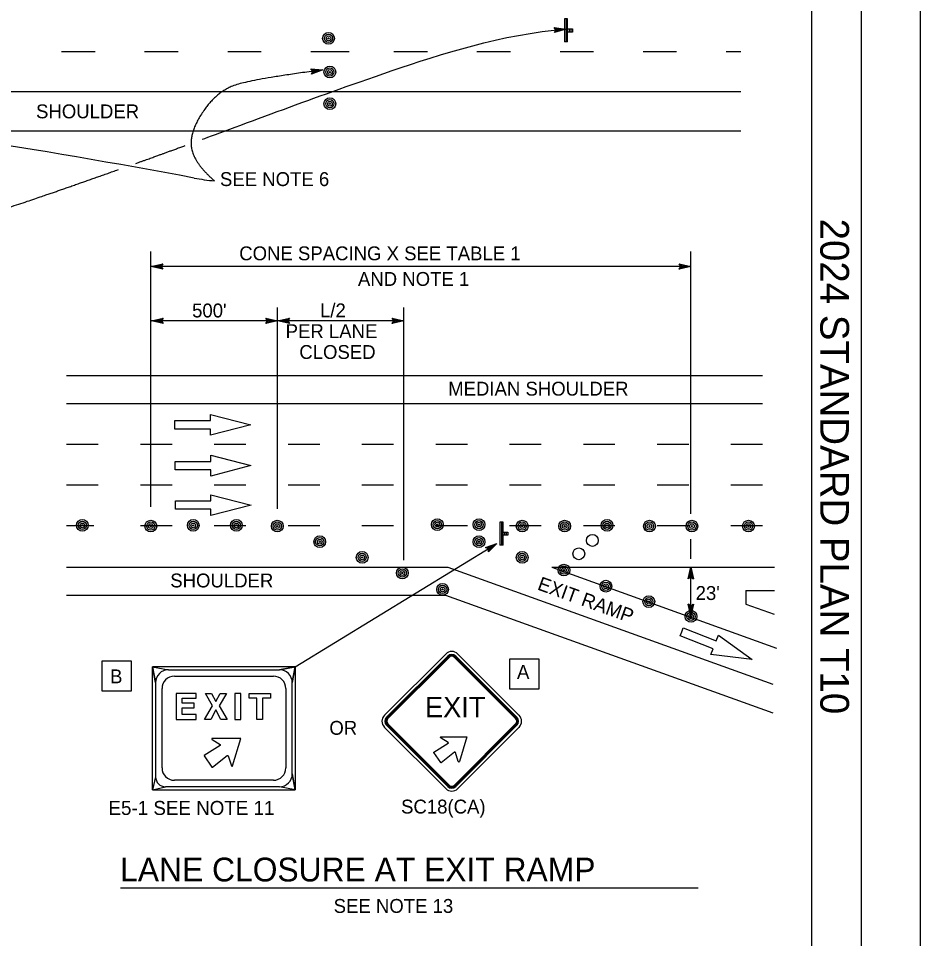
# Model space of a CAD drawing. Extents: x -893 to 867, y -474 to 712.
# Drawn here: x 411.3 to 866.5, y -70.9 to 393.3 of the extents above; entities that cross this region are included whole.
import ezdxf

# ---------------------------------------------------------------- set-up
doc = ezdxf.new("R2010")
doc.units = 0
for name, color, linetype in [('border_PLOTTING-ELEMENTS', 7, 'Continuous'), ('border_rw_22x34_Cut_Lines', 7, 'Continuous'), ('border_SHEET', 7, 'Continuous'), ('border_WITHIN-BORDER-anno', 7, 'Continuous'), ('pp_PRESENTATION', 7, 'Continuous'), ('rd_ES', 7, 'Continuous'), ('rd_ETW', 7, 'Continuous'), ('tcd_PVMT-MARKER', 7, 'Continuous'), ('tcd_RAILING-anno', 7, 'Continuous'), ('tcd_SIGN-ROADSIDE', 7, 'Continuous'), ('temp_FLASHING-BEACON', 7, 'Continuous'), ('temp_TRAFFIC-CONES', 7, 'Continuous')]:
    doc.layers.add(name, color=color, linetype=linetype)

msp = doc.modelspace()

# ---------------------------------------------------------------- linework, layer by layer
at = {"layer": 'border_PLOTTING-ELEMENTS'}
for points in [[(-893.45, -474.04), (866.55, -474.04), (866.55, 711.96), (-893.45, 711.96)], [(-863.45, 668.96), (836.55, 668.96), (836.55, -431.04), (-863.45, -431.04)]]:
    msp.add_lwpolyline(points, close=True, dxfattribs=at)
at = {"layer": 'border_rw_22x34_Cut_Lines'}
msp.add_lwpolyline([(-863.45, 668.96), (836.55, 668.96), (836.55, -431.04), (-863.45, -431.04)], close=True, dxfattribs=at)
at = {"layer": 'border_SHEET'}
msp.add_line((811.55, 643.96), (811.55, -406.04), dxfattribs=at)
at = {"layer": 'pp_PRESENTATION'}
for p, q in [((490.23, 188.23), (490.23, 190.35)), ((490.23, 190.35), (508.17, 190.35)), ((508.17, 190.35), (508.17, 193.45)), ((508.17, 193.45), (528.49, 188.23)), ((490.23, 186.1), (490.23, 188.23)), ((508.16, 186.1), (490.23, 186.1)), ((528.49, 188.23), (508.16, 183.01)), ((508.16, 183.01), (508.16, 186.1)), ((508.32, 169.77), (508.32, 172.87)), ((508.32, 172.87), (528.64, 167.65)), ((490.38, 167.65), (490.38, 169.77)), ((490.38, 169.77), (508.32, 169.77)), ((490.38, 165.52), (490.38, 167.65)), ((528.64, 167.65), (508.32, 162.43)), ((508.32, 165.52), (490.38, 165.52)), ((508.32, 162.43), (508.32, 165.52)), ((490.48, 147.76), (490.48, 149.89)), ((490.48, 149.89), (508.41, 149.89)), ((508.41, 149.89), (508.41, 152.98)), ((508.41, 152.98), (528.73, 147.76)), ((490.48, 145.64), (490.48, 147.76)), ((508.41, 145.64), (490.48, 145.64)), ((528.73, 147.76), (508.41, 142.55)), ((508.41, 142.55), (508.41, 145.64)), ((745.21, 81.87), (745.99, 83.85)), ((745.99, 83.85), (746.77, 85.83)), ((746.77, 85.83), (763.46, 79.27)), ((761.9, 75.32), (745.21, 81.87)), ((763.46, 79.27), (764.59, 82.15)), ((764.59, 82.15), (781.6, 69.86)), ((760.77, 72.44), (761.9, 75.32)), ((781.6, 69.86), (760.77, 72.44))]:
    msp.add_line(p, q, dxfattribs=at)
at = {"layer": 'rd_ES'}
for p, q in [((-123.43, 356.34), (775.87, 356.34)), ((435.61, 199.06), (786.81, 199.06)), ((435.61, 116.52), (627.95, 116.52)), ((627.95, 116.52), (792, 57.45)), ((680.38, 116.52), (793.91, 75.65)), ((680.38, 116.52), (792.77, 116.52))]:
    msp.add_line(p, q, dxfattribs=at)
at = {"layer": 'rd_ETW'}
for p, q in [((-124.44, 336.54), (775.87, 336.54)), ((435.61, 213.21), (786.81, 213.21)), ((435.61, 102.37), (626.84, 102.37)), ((626.84, 102.37), (792.03, 42.89)), ((778.33, 104.72), (792.77, 104.72)), ((778.33, 104.72), (778.33, 97.84)), ((778.33, 97.84), (792.73, 92.66))]:
    msp.add_line(p, q, dxfattribs=at)
at = {"layer": 'tcd_PVMT-MARKER'}
for p, q in [((433.06, 376.54), (449.98, 376.54)), ((474.98, 376.54), (491.9, 376.54)), ((516.9, 376.54), (533.82, 376.54)), ((558.82, 376.54), (578.23, 376.54)), ((600.74, 376.54), (617.66, 376.54)), ((642.66, 376.54), (659.58, 376.54)), ((684.58, 376.54), (701.5, 376.54)), ((726.5, 376.54), (743.42, 376.54)), ((768.42, 376.54), (775.87, 376.54)), ((435.61, 178.54), (451.58, 178.54)), ((472.86, 178.54), (488.82, 178.54)), ((510.11, 178.54), (526.07, 178.54)), ((547.36, 178.54), (563.32, 178.54)), ((584.61, 178.54), (600.57, 178.54)), ((621.85, 178.54), (637.82, 178.54)), ((659.1, 178.54), (675.07, 178.54)), ((696.35, 178.54), (712.32, 178.54)), ((733.6, 178.54), (749.56, 178.54)), ((770.85, 178.54), (786.81, 178.54)), ((435.61, 158.02), (451.58, 158.02)), ((472.86, 158.02), (488.82, 158.02)), ((510.11, 158.02), (526.07, 158.02)), ((547.36, 158.02), (563.32, 158.02)), ((584.61, 158.02), (600.57, 158.02)), ((621.85, 158.02), (637.82, 158.02)), ((659.1, 158.02), (675.07, 158.02)), ((696.35, 158.02), (712.32, 158.02)), ((733.6, 158.02), (749.56, 158.02)), ((770.85, 158.02), (786.81, 158.02)), ((435.61, 137.49), (449.4, 137.49)), ((472.86, 137.51), (488.82, 137.51)), ((510.11, 137.51), (526.07, 137.51)), ((547.36, 137.51), (563.32, 137.51)), ((584.61, 137.51), (600.57, 137.51)), ((621.85, 137.51), (637.82, 137.51)), ((659.1, 137.51), (675.07, 137.51)), ((696.35, 137.51), (712.32, 137.51)), ((733.6, 137.51), (749.56, 137.51)), ((770.85, 137.51), (786.81, 137.51))]:
    msp.add_line(p, q, dxfattribs=at)
at = {"layer": 'tcd_RAILING-anno'}
for p, q in [((478.18, 146.94), (478.18, 275.72)), ((750.61, 143.32), (750.61, 275.72)), ((750.61, 268.08), (478.18, 268.08)), ((542.09, 145.94), (542.09, 247.48)), ((605.81, 119.93), (605.81, 247.48)), ((542.09, 240.74), (478.37, 240.74)), ((605.81, 240.74), (542.09, 240.74)), ((750.61, 120.58), (750.61, 130.58)), ((550.99, 66.2), (652.77, 128.41)), ((750.61, 91.88), (750.61, 116.52)), ((462.85, -45.39), (754.22, -45.39))]:
    msp.add_line(p, q, dxfattribs=at)
for points in [[(681.6, 388.76), (687.59, 387.89), (681.8, 386.14), (681.99, 386.51), (686.23, 387.79), (681.84, 388.43), (682.07, 388.1), (684.88, 387.69), (682.17, 386.87), (682.35, 387.24), (683.53, 387.59), (682.31, 387.77), (682.49, 387.51), (681.8, 386.14), (682.49, 387.51)], [(558.81, 367.83), (564.84, 367.31), (559.16, 365.22), (559.32, 365.6), (563.48, 367.12), (559.06, 367.51), (559.32, 367.19), (562.14, 366.95), (559.48, 365.97), (559.64, 366.35), (560.79, 366.77), (559.57, 366.87), (559.77, 366.63), (559.16, 365.22), (559.77, 366.63)], [(484.09, 266.77), (478.18, 268.08), (484.09, 269.39), (483.88, 269.04), (479.55, 268.09), (483.88, 267.11), (483.67, 267.46), (480.9, 268.08), (483.67, 268.7), (483.46, 268.35), (482.26, 268.08), (483.46, 267.81), (483.3, 268.08), (484.09, 269.39), (483.3, 268.08)], [(744.7, 269.4), (750.61, 268.08), (744.7, 266.77), (744.91, 267.12), (749.24, 268.08), (744.91, 269.05), (745.12, 268.7), (747.89, 268.09), (745.12, 267.47), (745.33, 267.82), (746.53, 268.09), (745.33, 268.36), (745.49, 268.08), (744.7, 266.77), (745.49, 268.08)], [(484.27, 239.42), (478.37, 240.74), (484.27, 242.05), (484.06, 241.7), (479.74, 240.74), (484.06, 239.77), (483.86, 240.12), (481.09, 240.74), (483.85, 241.35), (483.64, 241), (482.45, 240.74), (483.65, 240.47), (483.49, 240.74), (484.27, 242.05), (483.49, 240.74)], [(536.18, 242.06), (542.09, 240.74), (536.18, 239.43), (536.39, 239.78), (540.72, 240.73), (536.39, 241.71), (536.6, 241.36), (539.37, 240.74), (536.6, 240.13), (536.81, 240.48), (538.01, 240.74), (536.81, 241.01), (536.97, 240.74), (536.18, 239.43), (536.97, 240.74)], [(547.99, 239.42), (542.09, 240.74), (547.99, 242.05), (547.78, 241.7), (543.46, 240.74), (547.78, 239.77), (547.58, 240.12), (544.81, 240.74), (547.57, 241.35), (547.36, 241), (546.17, 240.74), (547.37, 240.47), (547.2, 240.74), (547.99, 242.05), (547.2, 240.74)], [(599.9, 242.06), (605.81, 240.74), (599.9, 239.43), (600.11, 239.78), (604.44, 240.73), (600.11, 241.71), (600.32, 241.36), (603.09, 240.74), (600.32, 240.13), (600.53, 240.48), (601.73, 240.74), (600.53, 241.01), (600.69, 240.74), (599.9, 239.43), (600.69, 240.74)], [(647.04, 126.45), (652.77, 128.41), (648.41, 124.21), (648.41, 124.62), (651.6, 127.69), (647.4, 126.26), (647.76, 126.07), (650.45, 126.99), (648.41, 125.02), (648.4, 125.43), (649.29, 126.28), (648.12, 125.88), (648.4, 125.74), (648.41, 124.21), (648.4, 125.74)], [(749.29, 110.61), (750.61, 116.52), (751.92, 110.61), (751.57, 110.82), (750.61, 115.15), (749.64, 110.82), (749.99, 111.03), (750.6, 113.8), (751.22, 111.03), (750.87, 111.24), (750.6, 112.44), (750.33, 111.24), (750.61, 111.4), (751.92, 110.61), (750.61, 111.4)], [(751.93, 97.79), (750.61, 91.88), (749.3, 97.79), (749.65, 97.58), (750.6, 93.25), (751.58, 97.58), (751.23, 97.37), (750.61, 94.6), (749.99, 97.37), (750.34, 97.16), (750.61, 95.96), (750.88, 97.16), (750.61, 97), (749.3, 97.79), (750.61, 97)], [(659.12, 70.04), (659.12, 55.04), (674.12, 55.04), (674.12, 70.04)], [(453.33, 69.1), (453.33, 54.1), (468.33, 54.1), (468.33, 69.1)]]:
    msp.add_lwpolyline(points, close=True, dxfattribs=at)
for centre, radius, start, end in [((-109.41, -2911.58), 3281.39, 79.29726, 87.7239), ((523.18, 441.28), 130.63, 259.7702, 264.2954)]:
    msp.add_arc(centre, radius, start, end, dxfattribs=at)
for points, degree in [([(504.03, 332.28), (510.2, 334.54), (546.69, 348.04), (591.39, 364.38), (655.44, 385.46), (687.59, 387.89)], 3), ([(564.84, 367.31), (532.66, 362.99), (512.09, 357.35), (497.49, 336.12), (499.52, 320.66), (510.2, 311.3)], 2), ([(470.58, 320.15), (479.65, 323.39), (487.85, 326.36), (495.39, 329.11)], 2), ([(386.28, 291.15), (416.88, 301.35), (441.36, 309.8), (461.7, 317)], 2)]:
    msp.add_open_spline(points, degree=degree, dxfattribs=at)
at = {"layer": 'tcd_SIGN-ROADSIDE'}
for p, q in [((478.99, 66.2), (486.99, 64.7)), ((480.49, 58.2), (478.99, 66.2)), ((478.99, 66.2), (486.99, 64.7)), ((480.49, 58.2), (478.99, 66.2)), ((478.99, 66.2), (480.49, 58.2)), ((478.99, 4.2), (478.99, 66.2)), ((478.99, 66.2), (480.49, 58.2)), ((550.99, 66.2), (478.99, 66.2)), ((542.98, 64.7), (550.99, 66.2)), ((550.99, 66.2), (542.98, 64.7)), ((542.98, 64.7), (550.99, 66.2)), ((542.98, 64.7), (550.99, 66.2)), ((550.99, 66.2), (549.49, 58.2)), ((549.49, 58.2), (550.99, 66.2)), ((550.99, 66.2), (550.99, 4.2)), ((486.99, 64.7), (542.98, 64.7)), ((489.99, 61.45), (539.99, 61.45)), ((489.99, 61.45), (539.99, 61.45)), ((480.49, 58.2), (480.49, 10.7)), ((549.49, 12.2), (549.49, 58.2)), ((483.74, 15.2), (483.74, 55.2)), ((483.74, 15.2), (483.74, 55.2)), ((500.94, 52.66), (490.83, 52.67)), ((490.83, 52.67), (490.83, 39.6)), ((500.94, 50.39), (500.94, 52.66)), ((509.28, 46.51), (505.66, 52.7)), ((505.66, 52.7), (508.74, 52.7)), ((508.74, 52.7), (510.91, 48.67)), ((510.91, 48.67), (513.11, 52.7)), ((516.24, 52.7), (512.58, 46.49)), ((513.11, 52.7), (516.24, 52.7)), ((523.45, 52.66), (520.48, 52.66)), ((520.48, 52.66), (520.48, 39.59)), ((523.45, 39.59), (523.45, 52.66)), ((527.66, 50.38), (527.66, 52.68)), ((527.66, 52.68), (538.43, 52.68)), ((538.43, 52.68), (538.43, 50.38)), ((546.24, 55.2), (546.24, 15.2)), ((546.24, 55.2), (546.24, 55.2)), ((546.24, 55.2), (546.24, 15.2)), ((546.24, 55.2), (546.24, 55.2)), ((493.89, 47.92), (493.89, 50.39)), ((493.89, 50.39), (500.94, 50.39)), ((500.01, 47.92), (493.89, 47.92)), ((500.01, 45.41), (500.01, 47.92)), ((505.2, 39.67), (509.28, 46.51)), ((512.58, 46.49), (516.55, 39.63)), ((531.63, 50.38), (527.66, 50.38)), ((531.63, 39.61), (531.63, 50.38)), ((538.43, 50.38), (534.48, 50.38)), ((534.48, 50.38), (534.48, 39.61)), ((493.87, 42.12), (493.87, 45.41)), ((493.87, 45.41), (500.01, 45.41)), ((500.9, 42.12), (493.87, 42.12)), ((500.9, 39.6), (500.9, 42.12)), ((510.89, 44.46), (508.35, 39.67)), ((513.39, 39.63), (510.89, 44.46)), ((490.83, 39.6), (500.9, 39.6)), ((508.35, 39.67), (505.2, 39.67)), ((516.55, 39.63), (513.39, 39.63)), ((520.48, 39.59), (523.45, 39.59)), ((534.48, 39.61), (531.63, 39.61)), ((508.84, 29.94), (508.82, 29.78)), ((508.82, 29.78), (508.86, 29.61)), ((508.98, 30.03), (508.84, 29.94)), ((508.86, 29.61), (509.07, 29.45)), ((523.45, 30.05), (508.98, 30.03)), ((509.07, 29.45), (513.06, 26.91)), ((519.35, 16.23), (523.45, 30.05)), ((624.33, 30.56), (624.35, 30.71)), ((624.37, 30.41), (624.33, 30.56)), ((624.35, 30.71), (624.48, 30.78)), ((624.56, 30.26), (624.37, 30.41)), ((624.48, 30.78), (637.5, 30.8)), ((628.15, 27.98), (624.56, 30.26)), ((628.22, 27.9), (628.15, 27.98)), ((628.24, 27.81), (628.22, 27.9)), ((637.5, 30.8), (633.81, 18.37)), ((513.1, 26.54), (505.02, 21.49)), ((513.06, 26.91), (513.14, 26.83)), ((513.16, 26.64), (513.1, 26.54)), ((513.14, 26.83), (513.16, 26.72)), ((513.16, 26.72), (513.16, 26.64)), ((620.91, 23.1), (628.19, 27.64)), ((628.19, 27.64), (628.24, 27.74)), ((628.24, 27.74), (628.24, 27.81)), ((505.02, 21.49), (505, 21.34)), ((505, 21.34), (508.92, 15.63)), ((509.15, 15.57), (516.65, 21.43)), ((516.65, 21.43), (516.73, 21.49)), ((516.73, 21.49), (516.84, 21.49)), ((516.84, 21.49), (516.92, 21.49)), ((516.92, 21.49), (517, 21.38)), ((517, 21.38), (517.07, 21.3)), ((517.07, 21.3), (518.73, 16.25)), ((620.89, 22.97), (620.91, 23.1)), ((624.43, 17.83), (620.89, 22.97)), ((631.38, 23.04), (624.63, 17.77)), ((631.46, 23.1), (631.38, 23.04)), ((631.55, 23.1), (631.46, 23.1)), ((631.63, 23.1), (631.55, 23.1)), ((631.7, 23.01), (631.63, 23.1)), ((631.76, 22.93), (631.7, 23.01)), ((633.25, 18.39), (631.76, 22.93)), ((508.92, 15.63), (509.01, 15.55)), ((509.01, 15.55), (509.15, 15.57)), ((518.73, 16.25), (518.77, 16.15)), ((518.77, 16.15), (518.9, 16.07)), ((518.9, 16.07), (519, 16.02)), ((519, 16.02), (519.14, 16)), ((519.14, 16), (519.29, 16.11)), ((519.29, 16.11), (519.35, 16.23)), ((624.5, 17.75), (624.43, 17.83)), ((624.63, 17.77), (624.5, 17.75)), ((633.29, 18.29), (633.25, 18.39)), ((633.4, 18.22), (633.29, 18.29)), ((633.5, 18.18), (633.4, 18.22)), ((633.63, 18.16), (633.5, 18.18)), ((633.76, 18.26), (633.63, 18.16)), ((633.81, 18.37), (633.76, 18.26)), ((480.49, 10.7), (478.99, 4.2)), ((480.49, 10.7), (478.99, 4.2)), ((549.49, 12.2), (550.99, 4.2)), ((549.49, 12.2), (550.99, 4.2)), ((550.99, 4.2), (549.49, 12.2)), ((550.99, 4.2), (549.49, 12.2)), ((478.99, 4.2), (485.49, 5.7)), ((478.99, 4.2), (485.49, 5.7)), ((542.99, 5.7), (485.49, 5.7)), ((539.99, 8.95), (489.99, 8.95)), ((539.99, 8.95), (489.99, 8.95)), ((550.99, 4.2), (542.99, 5.7)), ((550.99, 4.2), (542.99, 5.7)), ((550.99, 4.2), (542.99, 5.7)), ((550.99, 4.2), (542.99, 5.7)), ((478.99, 4.2), (550.99, 4.2))]:
    msp.add_line(p, q, dxfattribs=at)
for points in [[(626.89, 72.64), (596, 41.75)], [(627.9, 71.62), (597.02, 40.73)], [(628.24, 71.28), (597.36, 40.39)], [(628.58, 70.94), (597.7, 40.05)], [(662.18, 40.05), (631.3, 70.94)], [(662.52, 40.39), (631.64, 71.28)], [(662.86, 40.73), (631.98, 71.62)], [(663.88, 41.75), (633, 72.64)], [(597.7, 37.34), (628.58, 6.45)], [(631.3, 6.45), (662.18, 37.34)], [(596, 35.64), (626.89, 4.76)], [(597.02, 36.66), (627.9, 5.77)], [(597.36, 37), (628.24, 6.11)], [(631.64, 6.11), (662.52, 37)], [(631.98, 5.77), (662.86, 36.66)], [(633, 4.76), (663.88, 35.64)]]:
    msp.add_lwpolyline(points, dxfattribs=at)
for centre, radius, start, end in [((629.94, 69.58), 4.32, 45, 135), ((629.94, 69.58), 2.88, 45, 135), ((629.94, 69.58), 2.4, 45, 135), ((629.94, 69.58), 1.92, 45, 135), ((486.99, 58.2), 6.5, 89.9269, 180), ((486.99, 58.2), 6.5, 89.9269, 180), ((489.99, 55.2), 6.25, 90, 180), ((489.99, 55.2), 6.25, 90, 180), ((539.99, 55.2), 6.25, 0, 90), ((539.99, 55.2), 6.25, 0, 90), ((542.99, 58.2), 6.5, 0, 90.0731), ((542.99, 58.2), 6.5, 0, 90.0731), ((599.06, 38.7), 4.32, 135, 224.9999), ((599.06, 38.7), 2.88, 135, 224.9999), ((599.06, 38.7), 2.4, 135, 224.9999), ((599.06, 38.7), 1.92, 135, 224.9999), ((660.83, 38.7), 1.92, 315, 45), ((660.83, 38.7), 2.4, 315, 45), ((660.83, 38.7), 2.88, 315, 45), ((660.83, 38.7), 4.32, 315, 45), ((489.99, 15.2), 6.25, 180, 270), ((489.99, 15.2), 6.25, 180, 270), ((539.99, 15.2), 6.25, 270, 0), ((539.99, 15.2), 6.25, 270, 0), ((485.49, 10.7), 5, 180, 270), ((485.49, 10.7), 5, 180, 270), ((542.99, 12.2), 6.5, 270, 0), ((542.99, 12.2), 6.5, 270, 0), ((629.94, 7.81), 4.32, 225, 315), ((629.94, 7.81), 2.88, 225, 315), ((629.94, 7.81), 2.4, 225, 315), ((629.94, 7.81), 1.92, 225, 315)]:
    msp.add_arc(centre, radius, start, end, dxfattribs=at)
at = {"layer": 'temp_FLASHING-BEACON'}
for p, q in [((688.44, 392.98), (686.79, 392.98)), ((686.79, 392.98), (686.79, 381.42)), ((687.62, 392.98), (687.62, 381.42)), ((688.44, 381.42), (688.44, 392.98)), ((688.44, 388.03), (689.27, 388.03)), ((688.44, 387.2), (688.44, 387.2)), ((689.27, 386.37), (688.44, 386.37)), ((689.27, 388.03), (690.92, 388.03)), ((689.27, 388.03), (689.27, 386.37)), ((690.92, 386.37), (689.27, 386.37)), ((690.1, 388.03), (690.1, 386.37)), ((690.92, 388.03), (690.92, 386.37)), ((688.44, 381.42), (686.79, 381.42)), ((655.82, 139.14), (654.17, 139.14)), ((654.17, 139.14), (654.17, 127.58)), ((654.99, 139.14), (654.99, 127.58)), ((655.82, 127.58), (655.82, 139.14)), ((655.82, 134.18), (656.64, 134.18)), ((655.82, 133.36), (655.82, 133.36)), ((656.64, 132.53), (655.82, 132.53)), ((656.64, 134.18), (658.29, 134.18)), ((656.64, 134.18), (656.64, 132.53)), ((658.29, 132.53), (656.64, 132.53)), ((657.47, 134.18), (657.47, 132.53)), ((658.29, 134.18), (658.29, 132.53)), ((655.82, 127.58), (654.17, 127.58))]:
    msp.add_line(p, q, dxfattribs=at)
at = {"layer": 'temp_TRAFFIC-CONES'}
for centre, radius in [((567.77, 383.21), 2.97), ((567.77, 383.21), 2.08), ((567.77, 383.21), 1.19), ((567.77, 383.21), 0.297), ((568.43, 366.23), 2.97), ((568.43, 366.23), 2.08), ((568.43, 366.23), 1.19), ((568.43, 366.23), 0.297), ((568.43, 350.24), 2.97), ((568.43, 350.24), 2.08), ((568.43, 350.24), 1.19), ((568.43, 350.24), 0.297), ((443.53, 137.53), 2.97), ((443.53, 137.53), 2.08), ((478.08, 137.16), 2.97), ((499.49, 137.53), 2.97), ((499.49, 137.53), 2.08), ((521.27, 137.53), 2.97), ((521.27, 137.53), 2.08), ((541.93, 137.16), 2.97), ((622.68, 137.91), 2.97), ((622.68, 137.91), 2.08), ((643.72, 137.91), 2.97), ((643.72, 137.91), 2.08), ((665.5, 137.16), 2.97), ((686.91, 137.16), 2.97), ((708.32, 137.53), 2.97), ((708.32, 137.53), 2.08), ((729.72, 137.16), 2.97), ((751.13, 137.16), 2.97), ((779.68, 137.16), 2.97), ((443.53, 137.53), 1.19), ((443.53, 137.53), 0.297), ((478.08, 137.16), 2.08), ((478.08, 137.16), 1.19), ((478.08, 137.16), 0.297), ((499.49, 137.53), 1.19), ((499.49, 137.53), 0.297), ((521.27, 137.53), 1.19), ((521.27, 137.53), 0.297), ((541.93, 137.16), 2.08), ((541.93, 137.16), 1.19), ((541.93, 137.16), 0.297), ((622.68, 137.91), 1.19), ((622.68, 137.91), 0.297), ((643.72, 137.91), 1.19), ((643.72, 137.91), 0.297), ((665.5, 137.16), 2.08), ((665.5, 137.16), 1.19), ((665.5, 137.16), 0.297), ((686.91, 137.16), 2.08), ((686.91, 137.16), 1.19), ((686.91, 137.16), 0.297), ((708.32, 137.53), 1.19), ((708.32, 137.53), 0.297), ((729.72, 137.16), 2.08), ((729.72, 137.16), 1.19), ((729.72, 137.16), 0.297), ((751.13, 137.16), 2.08), ((751.13, 137.16), 1.19), ((751.13, 137.16), 0.297), ((779.68, 137.16), 2.08), ((779.68, 137.16), 1.19), ((779.68, 137.16), 0.297), ((563.34, 129.27), 2.97), ((563.34, 129.27), 2.08), ((563.34, 129.27), 1.19), ((643.72, 129.27), 2.97), ((643.72, 129.27), 2.08), ((643.72, 129.27), 1.19), ((700.93, 129.93), 2.98), ((563.34, 129.27), 0.297), ((643.72, 129.27), 0.297), ((694.06, 123.18), 2.98), ((584.75, 121.38), 2.97), ((584.75, 121.38), 2.08), ((584.75, 121.38), 1.19), ((584.75, 121.38), 0.297), ((665.5, 121.38), 2.97), ((665.5, 121.38), 2.08), ((665.5, 121.38), 1.19), ((665.5, 121.38), 0.297), ((605.03, 113.5), 2.97), ((686.56, 114.97), 2.97), ((686.56, 114.97), 2.08), ((686.56, 114.97), 1.19), ((605.03, 113.5), 2.08), ((605.03, 113.5), 1.19), ((605.03, 113.5), 0.297), ((686.56, 114.97), 0.297), ((625.31, 105.23), 2.97), ((625.31, 105.23), 2.08), ((707.74, 106.84), 2.97), ((707.74, 106.84), 2.08), ((707.74, 106.84), 1.19), ((707.74, 106.84), 0.297), ((625.31, 105.23), 1.19), ((625.31, 105.23), 0.297), ((729.39, 99.05), 2.97), ((729.39, 99.05), 2.08), ((729.39, 99.05), 1.19), ((729.39, 99.05), 0.297), ((750.69, 91.61), 2.97), ((750.69, 91.61), 2.08), ((750.69, 91.61), 1.19), ((750.69, 91.61), 0.297)]:
    msp.add_circle(centre, radius, dxfattribs=at)

# ---------------------------------------------------------------- texts
at = {"layer": 'border_WITHIN-BORDER-anno'}
msp.add_text('2024 STANDARD PLAN T10', height=14.5, rotation=270, dxfattribs=at).set_placement((815.92, 292.28))
at = {"layer": 'tcd_RAILING-anno'}
for s, height, p in [('SHOULDER', 7, (420.17, 342.87)), ('SEE NOTE 6', 7, (512.98, 308.7)), ('CONE SPACING X SEE TABLE 1', 7, (522.7, 271.25)), ('AND NOTE 1', 7, (582.61, 258.34)), ("500'", 7, (498.91, 242.43)), ('L/2', 7, (563.46, 242.48)), ('PER LANE', 7, (546.11, 231.98)), ('CLOSED', 7, (553.02, 221.48)), ('MEDIAN SHOULDER ', 7, (628.14, 202.98)), ('SHOULDER', 7, (487.9, 106.23)), ("23'", 7, (753.01, 99.89)), ('A', 7, (662.87, 60.11)), ('B', 7, (457.51, 57.86)), ('OR', 7, (568.19, 31.88)), ('E5-1 SEE NOTE 11', 7.0866, (456.72, -8.56)), ('SC18(CA)', 7, (604.37, -7.83)), ('LANE CLOSURE AT EXIT RAMP', 12, (462.61, -42.09)), ('SEE NOTE 13', 7, (570.35, -57.95))]:
    msp.add_text(s, height=height, dxfattribs=at).set_placement(p)
msp.add_text('EXIT RAMP', height=7, rotation=340.2, dxfattribs=at).set_placement((672.72, 105.27))
at = {"layer": 'tcd_SIGN-ROADSIDE'}
msp.add_text('EXIT', height=10.278, dxfattribs=at).set_placement((616.44, 40.74))

doc.saveas('drawing.dxf')
